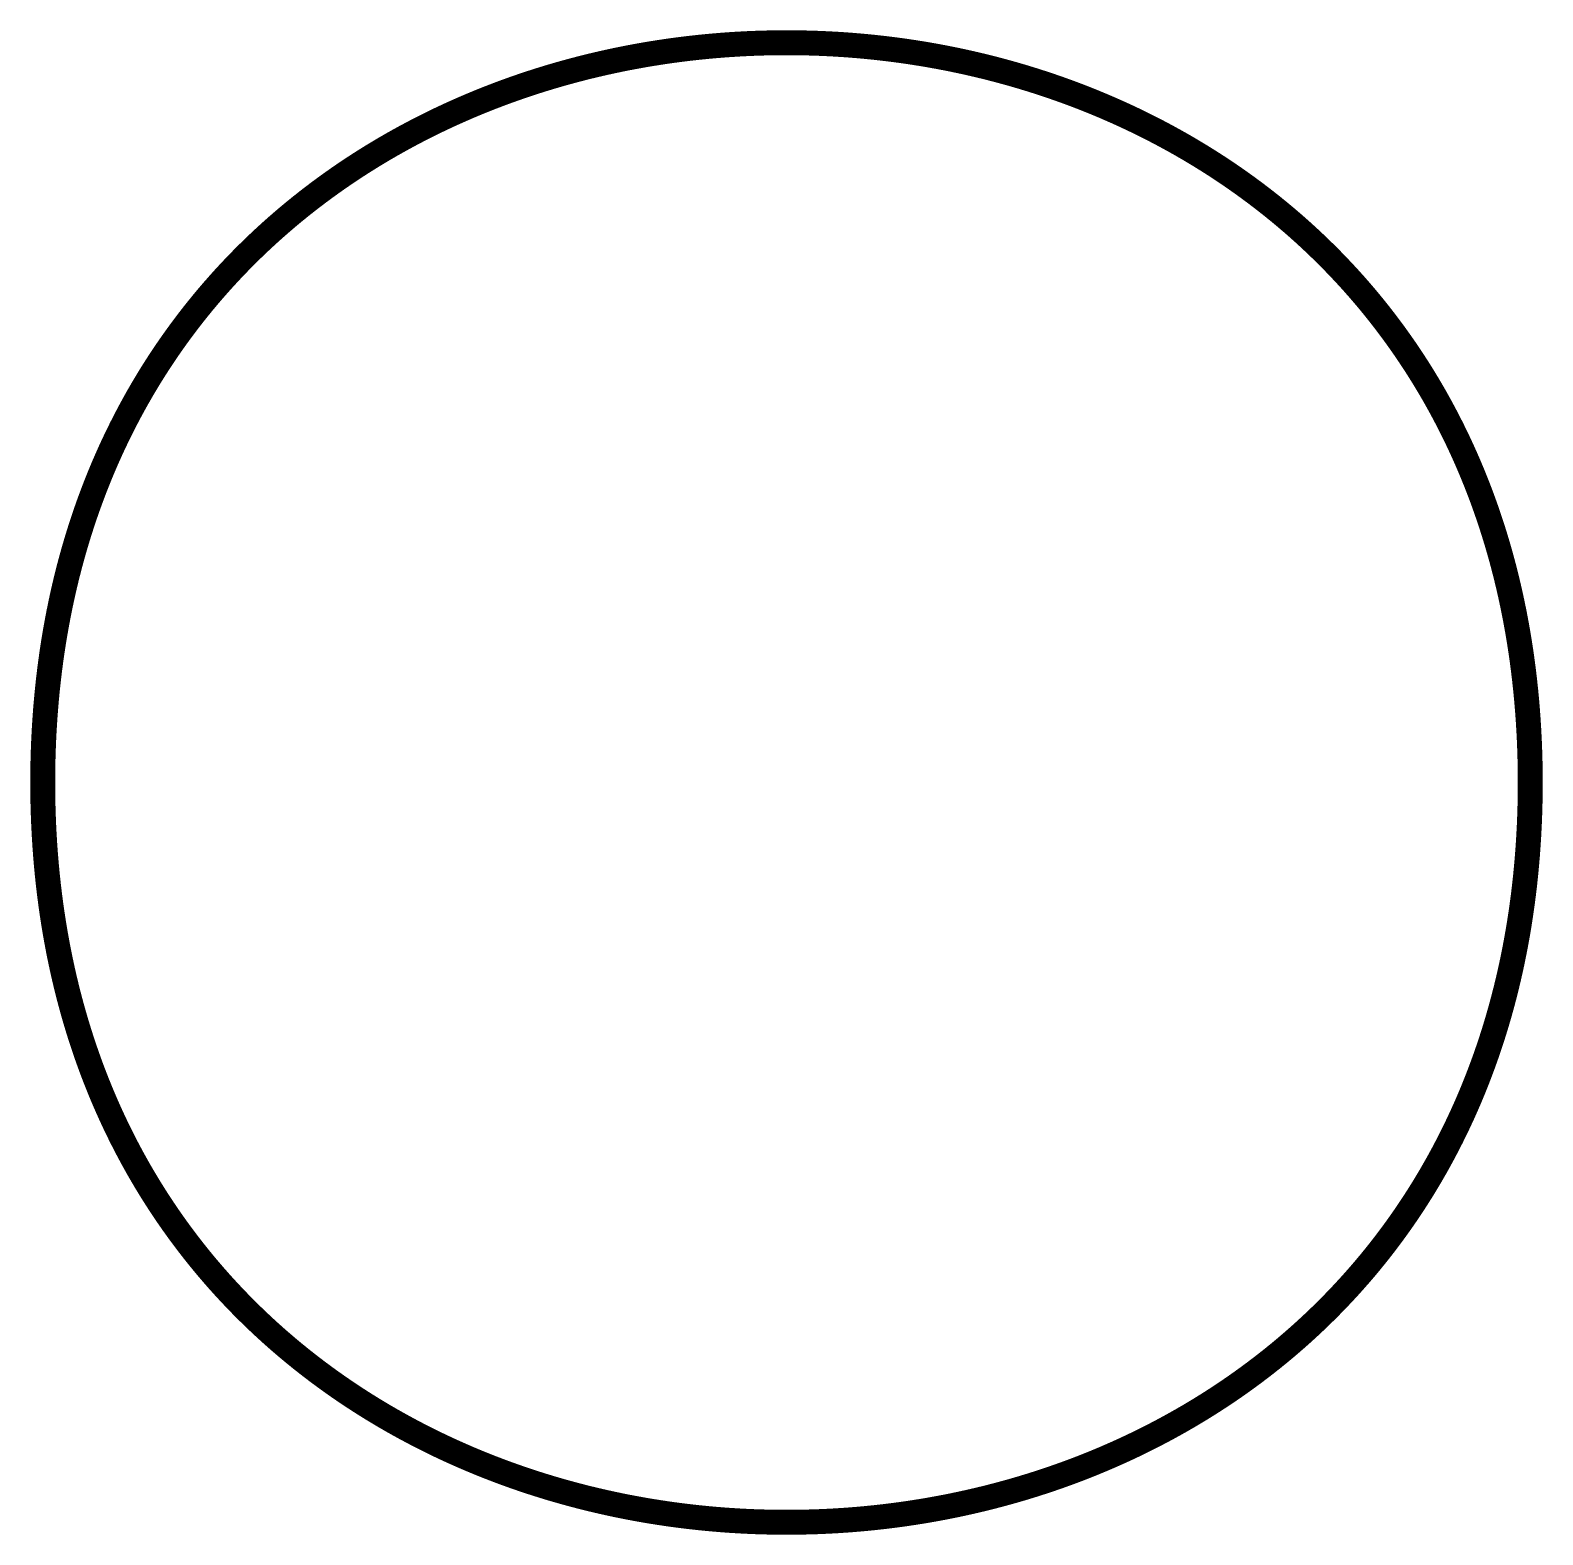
# Model space of a CAD drawing. Extents: x 0.045 to 0.652, y 0.045 to 0.648.
import ezdxf

# ---------------------------------------------------------------- set-up
doc = ezdxf.new("R2010")
doc.units = 0
doc.header["$LTSCALE"] = 0.166667
doc.layers.add('FOREGROUND', color=7, linetype='CONTINUOUS')

msp = doc.modelspace()

# ---------------------------------------------------------------- linework, layer by layer
at = {"layer": 'FOREGROUND', "linetype": 'CONTINUOUS', "const_width": 0.01}
msp.add_lwpolyline([(0.646667, 0.346667), (0.646641, 0.350889), (0.646569, 0.355082), (0.646453, 0.359244), (0.646292, 0.363376), (0.646087, 0.367478), (0.645838, 0.371549), (0.645545, 0.37559), (0.645209, 0.379601), (0.64483, 0.383582), (0.644408, 0.387532), (0.643944, 0.391452), (0.643438, 0.395342), (0.64289, 0.399202), (0.642301, 0.403031), (0.641671, 0.40683), (0.641, 0.410599), (0.640289, 0.414337), (0.639538, 0.418045), (0.638747, 0.421723), (0.637916, 0.425371), (0.637047, 0.428988), (0.636138, 0.432575), (0.635192, 0.436132), (0.634207, 0.439659), (0.633185, 0.443155), (0.632125, 0.446621), (0.631028, 0.450057), (0.629894, 0.453462), (0.628723, 0.456838), (0.627517, 0.460183), (0.626274, 0.463497), (0.624997, 0.466782), (0.623684, 0.470036), (0.622336, 0.47326), (0.620954, 0.476453), (0.619537, 0.479617), (0.618087, 0.48275), (0.616603, 0.485853), (0.615085, 0.488925), (0.613535, 0.491968), (0.611953, 0.49498), (0.610338, 0.497961), (0.608691, 0.500913), (0.607013, 0.503834), (0.605303, 0.506725), (0.603563, 0.509586), (0.601792, 0.512416), (0.59999, 0.515216), (0.598159, 0.517986), (0.596298, 0.520725), (0.594407, 0.523435), (0.592488, 0.526114), (0.59054, 0.528763), (0.588564, 0.531381), (0.58656, 0.533969), (0.584528, 0.536527), (0.582468, 0.539055), (0.580382, 0.541552), (0.578269, 0.54402), (0.576129, 0.546457), (0.573964, 0.548863), (0.571773, 0.551239), (0.569556, 0.553586), (0.567314, 0.555901), (0.565048, 0.558187), (0.562757, 0.560442), (0.560442, 0.562667), (0.558103, 0.564862), (0.555741, 0.567026), (0.553356, 0.569161), (0.550948, 0.571265), (0.548517, 0.573338), (0.546064, 0.575382), (0.54359, 0.577395), (0.541094, 0.579378), (0.538577, 0.58133), (0.536039, 0.583252), (0.53348, 0.585144), (0.530901, 0.587006), (0.528303, 0.588838), (0.525685, 0.590639), (0.523047, 0.59241), (0.520391, 0.594151), (0.517716, 0.595861), (0.515023, 0.597541), (0.512312, 0.599191), (0.509584, 0.600811), (0.506838, 0.6024), (0.504075, 0.603959), (0.501296, 0.605488), (0.4985, 0.606986), (0.495689, 0.608455), (0.492862, 0.609893), (0.490019, 0.6113), (0.487162, 0.612678), (0.484289, 0.614025), (0.481403, 0.615342), (0.478502, 0.616628), (0.475588, 0.617885), (0.472661, 0.619111), (0.46972, 0.620307), (0.466767, 0.621472), (0.463801, 0.622608), (0.460824, 0.623713), (0.457834, 0.624787), (0.454834, 0.625832), (0.451822, 0.626846), (0.448799, 0.62783), (0.445766, 0.628784), (0.442723, 0.629707), (0.43967, 0.6306), (0.436608, 0.631463), (0.433536, 0.632296), (0.430456, 0.633098), (0.427367, 0.63387), (0.424271, 0.634612), (0.421166, 0.635323), (0.418054, 0.636005), (0.414934, 0.636655), (0.411808, 0.637276), (0.408676, 0.637867), (0.405537, 0.638427), (0.402392, 0.638957), (0.399242, 0.639456), (0.396086, 0.639926), (0.392926, 0.640365), (0.389761, 0.640773), (0.386592, 0.641152), (0.383419, 0.6415), (0.380242, 0.641818), (0.377062, 0.642106), (0.373879, 0.642363), (0.370694, 0.642591), (0.367506, 0.642787), (0.364316, 0.642954), (0.361125, 0.64309), (0.357933, 0.643197), (0.354739, 0.643272), (0.351545, 0.643318), (0.34835, 0.643333), (0.345156, 0.643318), (0.341961, 0.643273), (0.338768, 0.643197), (0.335575, 0.643092), (0.332384, 0.642956), (0.329194, 0.642789), (0.326006, 0.642593), (0.322821, 0.642366), (0.319638, 0.642109), (0.316458, 0.641821), (0.313281, 0.641503), (0.310108, 0.641156), (0.306939, 0.640777), (0.303774, 0.640369), (0.300614, 0.63993), (0.297458, 0.639461), (0.294308, 0.638962), (0.291163, 0.638432), (0.288024, 0.637872), (0.284891, 0.637282), (0.281765, 0.636662), (0.278646, 0.636011), (0.275533, 0.63533), (0.272429, 0.634619), (0.269332, 0.633877), (0.266243, 0.633106), (0.263163, 0.632303), (0.260091, 0.631471), (0.257029, 0.630609), (0.253976, 0.629716), (0.250932, 0.628793), (0.247899, 0.627839), (0.244877, 0.626856), (0.241865, 0.625842), (0.238864, 0.624797), (0.235874, 0.623723), (0.232896, 0.622618), (0.229931, 0.621483), (0.226977, 0.620318), (0.224037, 0.619122), (0.221109, 0.617897), (0.218195, 0.61664), (0.215294, 0.615354), (0.212408, 0.614037), (0.209535, 0.612691), (0.206678, 0.611313), (0.203835, 0.609906), (0.201008, 0.608468), (0.198196, 0.607), (0.1954, 0.605502), (0.192621, 0.603973), (0.189858, 0.602415), (0.187112, 0.600825), (0.184383, 0.599206), (0.181672, 0.597556), (0.178979, 0.595877), (0.176304, 0.594166), (0.173647, 0.592426), (0.17101, 0.590655), (0.168391, 0.588854), (0.165792, 0.587023), (0.163214, 0.585161), (0.160655, 0.58327), (0.158117, 0.581348), (0.155599, 0.579395), (0.153103, 0.577413), (0.150628, 0.5754), (0.148175, 0.573357), (0.145744, 0.571283), (0.143336, 0.569179), (0.14095, 0.567045), (0.138588, 0.564881), (0.136249, 0.562687), (0.133934, 0.560462), (0.131643, 0.558207), (0.129376, 0.555922), (0.127134, 0.553606), (0.124917, 0.55126), (0.122726, 0.548884), (0.12056, 0.546477), (0.11842, 0.544041), (0.116307, 0.541574), (0.11422, 0.539077), (0.112161, 0.536549), (0.110128, 0.533991), (0.108124, 0.531403), (0.106147, 0.528785), (0.104199, 0.526136), (0.102279, 0.523457), (0.100389, 0.520748), (0.098527, 0.518009), (0.096696, 0.515239), (0.094894, 0.512439), (0.093122, 0.509609), (0.091382, 0.506749), (0.089672, 0.503858), (0.087993, 0.500937), (0.086346, 0.497985), (0.084731, 0.495004), (0.083148, 0.491992), (0.081597, 0.48895), (0.08008, 0.485877), (0.078595, 0.482775), (0.077145, 0.479642), (0.075728, 0.476479), (0.074345, 0.473285), (0.072997, 0.470061), (0.071684, 0.466807), (0.070405, 0.463523), (0.069163, 0.460208), (0.067956, 0.456864), (0.066785, 0.453488), (0.065651, 0.450083), (0.064553, 0.446647), (0.063493, 0.443181), (0.06247, 0.439685), (0.061485, 0.436159), (0.060538, 0.432602), (0.059629, 0.429015), (0.058759, 0.425398), (0.057929, 0.42175), (0.057137, 0.418072), (0.056385, 0.414364), (0.055674, 0.410626), (0.055003, 0.406857), (0.054372, 0.403058), (0.053782, 0.399229), (0.053234, 0.395369), (0.052728, 0.39148), (0.052263, 0.387559), (0.051841, 0.383609), (0.051462, 0.379629), (0.051125, 0.375618), (0.050832, 0.371577), (0.050582, 0.367505), (0.050377, 0.363404), (0.050215, 0.359272), (0.050098, 0.355109), (0.050027, 0.350917), (0.05, 0.346694), (0.05, 0.346694), (0.050026, 0.342471), (0.050097, 0.338279), (0.050213, 0.334117), (0.050373, 0.329985), (0.050578, 0.325883), (0.050827, 0.321812), (0.051119, 0.31777), (0.051455, 0.313759), (0.051833, 0.309779), (0.052255, 0.305828), (0.052719, 0.301908), (0.053224, 0.298018), (0.053772, 0.294159), (0.05436, 0.29033), (0.05499, 0.28653), (0.055661, 0.282762), (0.056372, 0.279023), (0.057122, 0.275315), (0.057913, 0.271637), (0.058743, 0.267989), (0.059612, 0.264372), (0.06052, 0.260784), (0.061466, 0.257228), (0.062451, 0.253701), (0.063473, 0.250204), (0.064533, 0.246738), (0.06563, 0.243302), (0.066763, 0.239897), (0.067933, 0.236521), (0.069139, 0.233176), (0.070381, 0.229862), (0.071659, 0.226577), (0.072971, 0.223323), (0.074319, 0.220099), (0.075701, 0.216905), (0.077117, 0.213742), (0.078567, 0.210608), (0.080051, 0.207505), (0.081568, 0.204433), (0.083118, 0.20139), (0.0847, 0.198378), (0.086315, 0.195396), (0.087961, 0.192445), (0.089639, 0.189523), (0.091348, 0.186632), (0.093089, 0.183771), (0.09486, 0.180941), (0.096661, 0.17814), (0.098492, 0.17537), (0.100353, 0.172631), (0.102243, 0.169921), (0.104162, 0.167242), (0.10611, 0.164593), (0.108086, 0.161974), (0.11009, 0.159386), (0.112121, 0.156828), (0.114181, 0.1543), (0.116267, 0.151802), (0.118379, 0.149335), (0.120519, 0.146898), (0.122684, 0.144491), (0.124875, 0.142114), (0.127091, 0.139768), (0.129333, 0.137452), (0.131599, 0.135166), (0.13389, 0.132911), (0.136205, 0.130686), (0.138543, 0.128491), (0.140905, 0.126326), (0.14329, 0.124192), (0.145698, 0.122087), (0.148128, 0.120014), (0.150581, 0.11797), (0.153055, 0.115957), (0.155551, 0.113974), (0.158068, 0.112021), (0.160606, 0.110098), (0.163164, 0.108206), (0.165743, 0.106344), (0.168341, 0.104512), (0.170959, 0.102711), (0.173596, 0.10094), (0.176253, 0.099199), (0.178927, 0.097488), (0.18162, 0.095808), (0.184331, 0.094157), (0.187059, 0.092538), (0.189805, 0.090948), (0.192567, 0.089389), (0.195347, 0.08786), (0.198142, 0.086361), (0.200954, 0.084892), (0.203781, 0.083454), (0.206623, 0.082046), (0.20948, 0.080668), (0.212352, 0.079321), (0.215239, 0.078004), (0.218139, 0.076717), (0.221053, 0.07546), (0.22398, 0.074234), (0.226921, 0.073038), (0.229874, 0.071872), (0.232839, 0.070736), (0.235817, 0.069631), (0.238806, 0.068556), (0.241807, 0.067511), (0.244819, 0.066497), (0.247841, 0.065513), (0.250874, 0.064559), (0.253917, 0.063635), (0.25697, 0.062742), (0.260032, 0.061878), (0.263104, 0.061046), (0.266184, 0.060243), (0.269272, 0.059471), (0.272369, 0.058729), (0.275474, 0.058017), (0.278586, 0.057335), (0.281705, 0.056684), (0.284831, 0.056063), (0.287964, 0.055472), (0.291103, 0.054912), (0.294247, 0.054382), (0.297398, 0.053882), (0.300553, 0.053412), (0.303713, 0.052973), (0.306878, 0.052564), (0.310047, 0.052185), (0.31322, 0.051836), (0.316397, 0.051518), (0.319577, 0.05123), (0.32276, 0.050972), (0.325945, 0.050745), (0.329133, 0.050548), (0.332323, 0.050381), (0.335514, 0.050244), (0.338706, 0.050138), (0.3419, 0.050062), (0.345094, 0.050016), (0.348289, 0.05), (0.351483, 0.050015), (0.354678, 0.05006), (0.357871, 0.050135), (0.361064, 0.050241), (0.364255, 0.050376), (0.367445, 0.050542), (0.370633, 0.050739), (0.373818, 0.050965), (0.377001, 0.051222), (0.380181, 0.051509), (0.383358, 0.051827), (0.386531, 0.052174), (0.3897, 0.052552), (0.392865, 0.05296), (0.396026, 0.053399), (0.399181, 0.053868), (0.402332, 0.054367), (0.405477, 0.054896), (0.408616, 0.055456), (0.411748, 0.056045), (0.414875, 0.056666), (0.417994, 0.057316), (0.421106, 0.057997), (0.424211, 0.058708), (0.427308, 0.059449), (0.430397, 0.06022), (0.433477, 0.061022), (0.436549, 0.061854), (0.439612, 0.062716), (0.442665, 0.063609), (0.445708, 0.064532), (0.448741, 0.065485), (0.451764, 0.066468), (0.454776, 0.067482), (0.457777, 0.068526), (0.460767, 0.0696), (0.463745, 0.070704), (0.46671, 0.071839), (0.469664, 0.073004), (0.472605, 0.074199), (0.475532, 0.075425), (0.478447, 0.076681), (0.481348, 0.077967), (0.484234, 0.079283), (0.487107, 0.08063), (0.489964, 0.082007), (0.492807, 0.083414), (0.495635, 0.084852), (0.498447, 0.086319), (0.501243, 0.087817), (0.504022, 0.089346), (0.506785, 0.090904), (0.509531, 0.092493), (0.51226, 0.094112), (0.514971, 0.095761), (0.517665, 0.097441), (0.52034, 0.099151), (0.522997, 0.100891), (0.525634, 0.102662), (0.528253, 0.104462), (0.530852, 0.106294), (0.533431, 0.108155), (0.53599, 0.110046), (0.538528, 0.111968), (0.541046, 0.11392), (0.543542, 0.115903), (0.546017, 0.117915), (0.54847, 0.119958), (0.550901, 0.122031), (0.55331, 0.124135), (0.555696, 0.126269), (0.558058, 0.128433), (0.560397, 0.130627), (0.562713, 0.132852), (0.565004, 0.135106), (0.567271, 0.137392), (0.569513, 0.139707), (0.57173, 0.142053), (0.573922, 0.144429), (0.576088, 0.146835), (0.578228, 0.149271), (0.580342, 0.151738), (0.582429, 0.154235), (0.584488, 0.156762), (0.586521, 0.15932), (0.588526, 0.161908), (0.590503, 0.164526), (0.592451, 0.167174), (0.594371, 0.169853), (0.596262, 0.172562), (0.598123, 0.175301), (0.599955, 0.178071), (0.601757, 0.180871), (0.603529, 0.183701), (0.60527, 0.186561), (0.60698, 0.189452), (0.608659, 0.192373), (0.610307, 0.195324), (0.611922, 0.198305), (0.613505, 0.201317), (0.615056, 0.204359), (0.616574, 0.207431), (0.618058, 0.210534), (0.61951, 0.213667), (0.620927, 0.21683), (0.62231, 0.220023), (0.623658, 0.223247), (0.624972, 0.226501), (0.62625, 0.229785), (0.627493, 0.233099), (0.628701, 0.236444), (0.629872, 0.239819), (0.631006, 0.243224), (0.632104, 0.24666), (0.633165, 0.250126), (0.634188, 0.253622), (0.635173, 0.257148), (0.636121, 0.260705), (0.63703, 0.264292), (0.6379, 0.267909), (0.638731, 0.271557), (0.639523, 0.275234), (0.640275, 0.278942), (0.640987, 0.282681), (0.641658, 0.286449), (0.642289, 0.290248), (0.642879, 0.294077), (0.643428, 0.297937), (0.643935, 0.301827), (0.6444, 0.305747), (0.644822, 0.309697), (0.645202, 0.313677), (0.645539, 0.317688), (0.645833, 0.321729), (0.646083, 0.325801), (0.646289, 0.329902), (0.64645, 0.334034), (0.646567, 0.338196), (0.64664, 0.342389), (0.646667, 0.346612)], close=True, dxfattribs=at)

doc.saveas('drawing.dxf')
